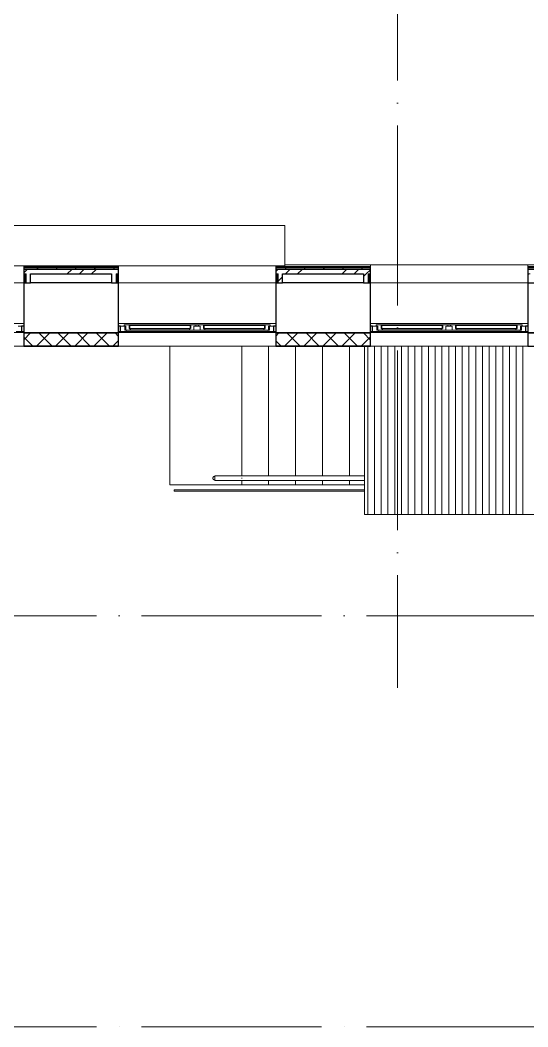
# Model space of a CAD drawing. Header units: millimetres. Extents: x -695119 to 412940, y -249585 to 622758.
# Drawn here: x 130020 to 135661, y 88365 to 99557 of the extents above; entities that cross this region are included whole.
import ezdxf

# ---------------------------------------------------------------- set-up
doc = ezdxf.new("R2010")
doc.units = ezdxf.units.MM
doc.linetypes.add('ADSK_Линия сетки', pattern=[25, 20, -2.5, 0, -2.5])
for name, color, linetype, lineweight in [('_ Окна', 252, 'Continuous', 30), ('Витраж', 252, 'Continuous', 9), ('Крыша', 252, 'Continuous', 9), ('Крыша штриховка', 252, 'Continuous', 9), ('Лестницы', 8, 'Continuous', 9), ('Ограждение', 8, 'Continuous', 9), ('Окна', 252, 'Continuous', 9), ('Оси', 252, 'Continuous', 9), ('Стены внутренние', 252, 'Continuous', 18), ('Стены наружные', 252, 'Continuous', 18), ('Стены штриховка', 7, 'Continuous', 9)]:
    doc.layers.add(name, color=color, linetype=linetype, lineweight=lineweight)

# ---------------------------------------------------------------- blocks, each defined once
blk = doc.blocks.new('1 этаж')
at = {"layer": '_ Окна', "color": 251, "lineweight": 18, "true_color": 0x636466}
for p, q in [((-44842, 14918), (-44783, 14918)), ((-44783, 14976), (-44821, 14976)), ((-44783, 14918), (-44783, 14976)), ((-43645, 14976), (-43683, 14976)), ((-43683, 14976), (-43683, 14918)), ((-43683, 14918), (-43623, 14918)), ((-43589, 14993), (-43645, 14993)), ((-43645, 14993), (-43645, 14976)), ((-43645, 14976), (-43625, 14976)), ((-43637, 14935), (-43637, 14976)), ((-43625, 14935), (-43637, 14935)), ((-43625, 14976), (-43625, 14935)), ((-43625, 14935), (-43574, 14935)), ((-43623, 14918), (-43619, 14935)), ((-43588, 14992), (-43589, 14993)), ((-43587, 14993), (-43588, 14992)), ((-43588, 14952), (-43588, 14984)), ((-43588, 14984), (-43570, 14984)), ((-43570, 14952), (-43588, 14952)), ((-43572, 14993), (-43587, 14993)), ((-43574, 14935), (-43570, 14952)), ((-43570, 14984), (-43572, 14993)), ((-42920, 14993), (-42923, 14984)), ((-42923, 14984), (-42905, 14984)), ((-42905, 14952), (-42923, 14952)), ((-42923, 14952), (-42918, 14935)), ((-42906, 14993), (-42920, 14993)), ((-42918, 14935), (-42868, 14935)), ((-42905, 14992), (-42906, 14993)), ((-42904, 14993), (-42905, 14992)), ((-42905, 14984), (-42905, 14952)), ((-42848, 14993), (-42904, 14993)), ((-42868, 14935), (-42868, 14976)), ((-42868, 14976), (-42848, 14976)), ((-42848, 14976), (-42848, 14993)), ((-42762, 14993), (-42818, 14993)), ((-42818, 14993), (-42818, 14976)), ((-42818, 14976), (-42798, 14976)), ((-42798, 14976), (-42798, 14935)), ((-42798, 14935), (-42747, 14935)), ((-42761, 14992), (-42762, 14993)), ((-42760, 14993), (-42761, 14992)), ((-42761, 14952), (-42761, 14984)), ((-42761, 14984), (-42743, 14984)), ((-42743, 14952), (-42761, 14952)), ((-42745, 14993), (-42760, 14993)), ((-42747, 14935), (-42743, 14952)), ((-42743, 14984), (-42745, 14993)), ((-42093, 14993), (-42096, 14984)), ((-42096, 14984), (-42078, 14984)), ((-42078, 14952), (-42096, 14952)), ((-42096, 14952), (-42091, 14935)), ((-42079, 14993), (-42093, 14993)), ((-42091, 14935), (-42041, 14935)), ((-42078, 14992), (-42079, 14993)), ((-42077, 14993), (-42078, 14992)), ((-42078, 14984), (-42078, 14952)), ((-42021, 14993), (-42077, 14993)), ((-42047, 14935), (-42042, 14918)), ((-42042, 14918), (-41983, 14918)), ((-42041, 14935), (-42041, 14976)), ((-42041, 14976), (-42021, 14976)), ((-42029, 14935), (-42041, 14935)), ((-42029, 14976), (-42029, 14935)), ((-42021, 14976), (-42021, 14993)), ((-41983, 14976), (-42021, 14976)), ((-41983, 14918), (-41983, 14976)), ((-40845, 14976), (-40883, 14976)), ((-40883, 14976), (-40883, 14918)), ((-40883, 14918), (-40823, 14918)), ((-40789, 14993), (-40845, 14993)), ((-40845, 14993), (-40845, 14976)), ((-40845, 14976), (-40825, 14976)), ((-40837, 14935), (-40837, 14976)), ((-40825, 14935), (-40837, 14935)), ((-40825, 14976), (-40825, 14935)), ((-40825, 14935), (-40774, 14935)), ((-40823, 14918), (-40819, 14935)), ((-40788, 14992), (-40789, 14993)), ((-40787, 14993), (-40788, 14992)), ((-40788, 14952), (-40788, 14984)), ((-40788, 14984), (-40770, 14984)), ((-40770, 14952), (-40788, 14952)), ((-40772, 14993), (-40787, 14993)), ((-40774, 14935), (-40770, 14952)), ((-40770, 14984), (-40772, 14993)), ((-40120, 14993), (-40123, 14984)), ((-40123, 14984), (-40105, 14984)), ((-40105, 14952), (-40123, 14952)), ((-40123, 14952), (-40118, 14935)), ((-40106, 14993), (-40120, 14993)), ((-40118, 14935), (-40068, 14935)), ((-40105, 14992), (-40106, 14993)), ((-40104, 14993), (-40105, 14992)), ((-40105, 14984), (-40105, 14952)), ((-40048, 14993), (-40104, 14993)), ((-40068, 14935), (-40068, 14976)), ((-40068, 14976), (-40048, 14976)), ((-40048, 14976), (-40048, 14993)), ((-39962, 14993), (-40018, 14993)), ((-40018, 14993), (-40018, 14976)), ((-40018, 14976), (-39998, 14976)), ((-39998, 14976), (-39998, 14935)), ((-39998, 14935), (-39947, 14935)), ((-39961, 14992), (-39962, 14993)), ((-39960, 14993), (-39961, 14992)), ((-39961, 14952), (-39961, 14984)), ((-39961, 14984), (-39943, 14984)), ((-39943, 14952), (-39961, 14952)), ((-39945, 14993), (-39960, 14993)), ((-39947, 14935), (-39943, 14952)), ((-39943, 14984), (-39945, 14993)), ((-39293, 14993), (-39296, 14984)), ((-39296, 14984), (-39278, 14984)), ((-39278, 14952), (-39296, 14952)), ((-39296, 14952), (-39291, 14935)), ((-39279, 14993), (-39293, 14993)), ((-39291, 14935), (-39241, 14935)), ((-39278, 14992), (-39279, 14993)), ((-39277, 14993), (-39278, 14992)), ((-39278, 14984), (-39278, 14952)), ((-39221, 14993), (-39277, 14993)), ((-39247, 14935), (-39242, 14918)), ((-39242, 14918), (-39183, 14918)), ((-39241, 14935), (-39241, 14976)), ((-39241, 14976), (-39221, 14976)), ((-39229, 14935), (-39241, 14935)), ((-39229, 14976), (-39229, 14935)), ((-39221, 14976), (-39221, 14993)), ((-39183, 14976), (-39221, 14976)), ((-39183, 14918), (-39183, 14976))]:
    blk.add_line(p, q, dxfattribs=at)
at = {"layer": '_ Окна', "color": 251, "true_color": 0x636466}
for p, q in [((-44758, 14976), (-44783, 14976)), ((-44783, 14976), (-44783, 14918)), ((-44783, 14918), (-44758, 14918)), ((-43683, 14976), (-43708, 14976)), ((-43708, 14918), (-43683, 14918)), ((-43683, 14918), (-43683, 14976)), ((-43585, 14984), (-43588, 14984)), ((-43588, 14984), (-43588, 14952)), ((-43588, 14952), (-43585, 14952)), ((-42908, 14984), (-43585, 14984)), ((-43585, 14984), (-43585, 14952)), ((-43585, 14952), (-43585, 14984)), ((-43585, 14952), (-42908, 14952)), ((-42908, 14952), (-42908, 14984)), ((-42908, 14984), (-42908, 14952)), ((-42905, 14984), (-42908, 14984)), ((-42908, 14952), (-42905, 14952)), ((-42905, 14952), (-42905, 14984)), ((-42758, 14984), (-42761, 14984)), ((-42761, 14984), (-42761, 14952)), ((-42761, 14952), (-42758, 14952)), ((-42081, 14984), (-42758, 14984)), ((-42758, 14984), (-42758, 14952)), ((-42758, 14952), (-42758, 14984)), ((-42758, 14952), (-42081, 14952)), ((-42081, 14952), (-42081, 14984)), ((-42081, 14984), (-42081, 14952)), ((-42078, 14984), (-42081, 14984)), ((-42081, 14952), (-42078, 14952)), ((-42078, 14952), (-42078, 14984)), ((-41958, 14976), (-41983, 14976)), ((-41983, 14976), (-41983, 14918)), ((-41983, 14918), (-41958, 14918)), ((-40883, 14976), (-40908, 14976)), ((-40908, 14918), (-40883, 14918)), ((-40883, 14918), (-40883, 14976)), ((-40785, 14984), (-40788, 14984)), ((-40788, 14984), (-40788, 14952)), ((-40788, 14952), (-40785, 14952)), ((-40108, 14984), (-40785, 14984)), ((-40785, 14984), (-40785, 14952)), ((-40785, 14952), (-40785, 14984)), ((-40785, 14952), (-40108, 14952)), ((-40108, 14952), (-40108, 14984)), ((-40108, 14984), (-40108, 14952)), ((-40105, 14984), (-40108, 14984)), ((-40108, 14952), (-40105, 14952)), ((-40105, 14952), (-40105, 14984)), ((-39958, 14984), (-39961, 14984)), ((-39961, 14984), (-39961, 14952)), ((-39961, 14952), (-39958, 14952)), ((-39281, 14984), (-39958, 14984)), ((-39958, 14984), (-39958, 14952)), ((-39958, 14952), (-39958, 14984)), ((-39958, 14952), (-39281, 14952)), ((-39281, 14952), (-39281, 14984)), ((-39281, 14984), (-39281, 14952)), ((-39278, 14984), (-39281, 14984)), ((-39281, 14952), (-39278, 14952)), ((-39278, 14952), (-39278, 14984)), ((-39158, 14976), (-39183, 14976)), ((-39183, 14976), (-39183, 14918)), ((-39183, 14918), (-39158, 14918))]:
    blk.add_line(p, q, dxfattribs=at)
at = {"layer": 'Витраж', "color": 251, "true_color": 0x636466}
for p, q in [((-43088, 13143), (-43088, 13158)), ((-43088, 13158), (-43005, 13158)), ((-43005, 13143), (-43088, 13143)), ((-43005, 13158), (-42905, 13158)), ((-42905, 13143), (-43005, 13143)), ((-42905, 13158), (-42805, 13158)), ((-42805, 13143), (-42905, 13143)), ((-42805, 13158), (-42705, 13158)), ((-42705, 13143), (-42805, 13143)), ((-42705, 13158), (-42605, 13158)), ((-42605, 13143), (-42705, 13143)), ((-42605, 13158), (-42505, 13158)), ((-42505, 13143), (-42605, 13143)), ((-42505, 13158), (-42405, 13158)), ((-42405, 13143), (-42505, 13143)), ((-42405, 13158), (-42305, 13158)), ((-42305, 13143), (-42405, 13143)), ((-42305, 13158), (-42205, 13158)), ((-42205, 13143), (-42305, 13143)), ((-42205, 13158), (-42105, 13158)), ((-42105, 13143), (-42205, 13143)), ((-42105, 13158), (-42005, 13158)), ((-42005, 13143), (-42105, 13143)), ((-42005, 13158), (-41905, 13158)), ((-41905, 13143), (-42005, 13143)), ((-41905, 13158), (-41805, 13158)), ((-41805, 13143), (-41905, 13143)), ((-41805, 13158), (-41705, 13158)), ((-41705, 13143), (-41805, 13143)), ((-41705, 13158), (-41605, 13158)), ((-41605, 13143), (-41705, 13143)), ((-41605, 13158), (-41505, 13158)), ((-41505, 13143), (-41605, 13143)), ((-41505, 13158), (-41405, 13158)), ((-41405, 13143), (-41505, 13143)), ((-41405, 13158), (-41305, 13158)), ((-41305, 13143), (-41405, 13143)), ((-41305, 13158), (-41205, 13158)), ((-41205, 13143), (-41305, 13143)), ((-41205, 13158), (-41105, 13158)), ((-41105, 13143), (-41205, 13143)), ((-41105, 13158), (-41005, 13158)), ((-41005, 13143), (-41105, 13143)), ((-41005, 13158), (-40973, 13158)), ((-40973, 13143), (-41005, 13143))]:
    blk.add_line(p, q, dxfattribs=at)
at = {"layer": 'Крыша', "color": 251, "true_color": 0x636466}
for p, q in [((-40973, 14754), (-37173, 14756)), ((-40973, 12883), (-40973, 14754)), ((-40973, 12883), (-37173, 12883))]:
    blk.add_line(p, q, dxfattribs=at)
at = {"layer": 'Крыша штриховка', "color": 251, "linetype": 'Continuous', "true_color": 0x636466}
for p, q in [((-40937, 12883), (-40937, 14754)), ((-40862, 12883), (-40862, 14754)), ((-40787, 12883), (-40787, 14754)), ((-40712, 12883), (-40712, 14754)), ((-40637, 12883), (-40637, 14754)), ((-40562, 12883), (-40562, 14754)), ((-40487, 12883), (-40487, 14754)), ((-40412, 12883), (-40412, 14754)), ((-40337, 12883), (-40337, 14754)), ((-40262, 12883), (-40262, 14754)), ((-40187, 12883), (-40187, 14754)), ((-40112, 12883), (-40112, 14754)), ((-40037, 12883), (-40037, 14754)), ((-39962, 12883), (-39962, 14754)), ((-39887, 12883), (-39887, 14755)), ((-39812, 12883), (-39812, 14755)), ((-39737, 12883), (-39737, 14755)), ((-39662, 12883), (-39662, 14755)), ((-39587, 12883), (-39587, 14755)), ((-39512, 12883), (-39512, 14755)), ((-39437, 12883), (-39437, 14755)), ((-39362, 12883), (-39362, 14755)), ((-39287, 12883), (-39287, 14755)), ((-39212, 12883), (-39212, 14755))]:
    blk.add_line(p, q, dxfattribs=at)
at = {"layer": 'Лестницы', "color": 251, "true_color": 0x636466}
for p, q in [((-43138, 14756), (-43138, 13213)), ((-42338, 13313), (-42338, 14756)), ((-42338, 13313), (-42338, 14756)), ((-42038, 13313), (-42038, 14756)), ((-42038, 13313), (-42038, 14756)), ((-41738, 13313), (-41738, 14756)), ((-41738, 13313), (-41738, 14756)), ((-41438, 13313), (-41438, 14756)), ((-41438, 13313), (-41438, 14756)), ((-41138, 13313), (-41138, 14756)), ((-41138, 13313), (-41138, 14756)), ((-40838, 14754), (-40838, 14756)), ((-40838, 14754), (-40838, 14756)), ((-40538, 14754), (-40538, 14756)), ((-40538, 14754), (-40538, 14756)), ((-40238, 14754), (-40238, 14756)), ((-40238, 14754), (-40238, 14756)), ((-39938, 14754), (-39938, 14756)), ((-39938, 14754), (-39938, 14756)), ((-39638, 14755), (-39638, 14756)), ((-39638, 14755), (-39638, 14756)), ((-43138, 13213), (-42338, 13213)), ((-42338, 13213), (-42338, 13263)), ((-42338, 13213), (-42338, 13263)), ((-42038, 13213), (-42338, 13213)), ((-42038, 13213), (-42038, 13263)), ((-42038, 13213), (-42038, 13263)), ((-41738, 13213), (-42038, 13213)), ((-41738, 13213), (-41738, 13263)), ((-41738, 13213), (-41738, 13263)), ((-41438, 13213), (-41738, 13213)), ((-41438, 13213), (-41438, 13263)), ((-41438, 13213), (-41438, 13263)), ((-41138, 13213), (-41438, 13213)), ((-41138, 13213), (-41138, 13263)), ((-41138, 13213), (-41138, 13263)), ((-40973, 13213), (-41138, 13213))]:
    blk.add_line(p, q, dxfattribs=at)
at = {"layer": 'Ограждение', "color": 251, "true_color": 0x636466}
for p, q in [((-41858, 16098), (-46608, 16098)), ((-41858, 16098), (-41858, 15648)), ((-41858, 15648), (-46608, 15648)), ((-44758, 15648), (-44758, 15638)), ((-43708, 15638), (-43708, 15648)), ((-41958, 15648), (-41958, 15638)), ((-41858, 15658), (-36033, 15658)), ((-40908, 15638), (-40908, 15658)), ((-40908, 15658), (-39158, 15658)), ((-39158, 15658), (-39158, 15638)), ((-46508, 15458), (-44758, 15458)), ((-43708, 15458), (-41958, 15458)), ((-40908, 15458), (-39158, 15458)), ((-46508, 15008), (-44758, 15008)), ((-43708, 15008), (-41958, 15008)), ((-40908, 15008), (-39158, 15008)), ((-42345, 13313), (-42638, 13313)), ((-42638, 13263), (-42638, 13313)), ((-42338, 13313), (-42638, 13313)), ((-42638, 13291), (-42638, 13286)), ((-42638, 13263), (-42345, 13263)), ((-42338, 13263), (-42638, 13263)), ((-40973, 13313), (-42345, 13313)), ((-42345, 13263), (-40973, 13263)), ((-40973, 13313), (-42338, 13313)), ((-40973, 13263), (-42338, 13263))]:
    blk.add_line(p, q, dxfattribs=at)
at = {"layer": 'Ограждение', "color": 251, "true_color": 0x636466, "flags": 128}
for points in [[(-42658, 13288), (-42658, 13289), (-42658, 13290), (-42658, 13291), (-42658, 13291), (-42657, 13292), (-42657, 13293), (-42657, 13294), (-42657, 13295), (-42657, 13295), (-42656, 13296), (-42656, 13297), (-42656, 13298), (-42655, 13298), (-42655, 13299), (-42654, 13300), (-42654, 13300), (-42653, 13301), (-42653, 13301), (-42652, 13302), (-42652, 13303), (-42651, 13303), (-42651, 13304), (-42650, 13304), (-42649, 13305), (-42649, 13305), (-42648, 13306), (-42647, 13306), (-42647, 13306), (-42646, 13307), (-42645, 13307), (-42644, 13307), (-42644, 13307), (-42643, 13308), (-42642, 13308), (-42641, 13308), (-42640, 13308), (-42640, 13308), (-42639, 13308), (-42638, 13308), (-42638, 13308)], [(-42638, 13268), (-42639, 13268), (-42639, 13268), (-42640, 13268), (-42641, 13269), (-42642, 13269), (-42643, 13269), (-42643, 13269), (-42644, 13269), (-42645, 13270), (-42646, 13270), (-42646, 13270), (-42647, 13271), (-42648, 13271), (-42648, 13271), (-42649, 13272), (-42650, 13272), (-42650, 13273), (-42651, 13273), (-42652, 13274), (-42652, 13274), (-42653, 13275), (-42653, 13276), (-42654, 13276), (-42654, 13277), (-42655, 13277), (-42655, 13278), (-42655, 13279), (-42656, 13280), (-42656, 13280), (-42656, 13281), (-42657, 13282), (-42657, 13283), (-42657, 13283), (-42657, 13284), (-42658, 13285), (-42658, 13286), (-42658, 13286), (-42658, 13287), (-42658, 13288), (-42658, 13288)]]:
    blk.add_lwpolyline(points, dxfattribs=at)
at = {"layer": 'Ограждение', "color": 251, "true_color": 0x636466}
blk.add_open_spline([(-42338, 13290), (-42338, 13290), (-42338, 13288), (-42338, 13287), (-42338, 13286)], degree=3, dxfattribs=at)
at = {"layer": 'Окна', "color": 251, "true_color": 0x636466}
for p, q in [((-43623, 14918), (-42042, 14918)), ((-43587, 14993), (-43589, 14993)), ((-43574, 14935), (-42918, 14935)), ((-42920, 14993), (-43572, 14993)), ((-42904, 14993), (-42906, 14993)), ((-42798, 14935), (-42868, 14935)), ((-42848, 14993), (-42818, 14993)), ((-42818, 14976), (-42848, 14976)), ((-42760, 14993), (-42762, 14993)), ((-42747, 14935), (-42091, 14935)), ((-42093, 14993), (-42745, 14993)), ((-42077, 14993), (-42079, 14993)), ((-40823, 14918), (-39242, 14918)), ((-40787, 14993), (-40789, 14993)), ((-40774, 14935), (-40118, 14935)), ((-40120, 14993), (-40772, 14993)), ((-40104, 14993), (-40106, 14993)), ((-39998, 14935), (-40068, 14935)), ((-40048, 14993), (-40018, 14993)), ((-40018, 14976), (-40048, 14976)), ((-39960, 14993), (-39962, 14993)), ((-39947, 14935), (-39291, 14935)), ((-39293, 14993), (-39945, 14993)), ((-39277, 14993), (-39279, 14993))]:
    blk.add_line(p, q, dxfattribs=at)
at = {"layer": 'Оси', "color": 251, "linetype": 'ADSK_Линия сетки', "ltscale": 100, "true_color": 0x636466}
for p, q in [((-40608, 32209), (-40608, 10958)), ((-808, 15458), (-72530, 15458)), ((-26450, 11758), (-72530, 11758)), ((-26450, 7188), (-72530, 7188))]:
    blk.add_line(p, q, dxfattribs=at)
at = {"layer": 'Стены внутренние', "color": 251, "lineweight": 30, "true_color": 0x636466}
for p, q in [((-44758, 15458), (-44758, 14908)), ((-43783, 15458), (-44683, 15458)), ((-43708, 14908), (-43708, 15458)), ((-41958, 15458), (-41958, 14908)), ((-40983, 15458), (-41883, 15458)), ((-40908, 14908), (-40908, 15458)), ((-39158, 15458), (-39158, 14908)), ((-44758, 14908), (-43708, 14908)), ((-44758, 14898), (-44758, 14756)), ((-43708, 14756), (-43708, 14898)), ((-41958, 14908), (-40908, 14908)), ((-41958, 14898), (-41958, 14756)), ((-40908, 14756), (-40908, 14898)), ((-39158, 14908), (-38088, 14908)), ((-39158, 14898), (-39158, 14756)), ((-44758, 14756), (-43708, 14756)), ((-41958, 14756), (-40908, 14756)), ((-39158, 14756), (-38088, 14756))]:
    blk.add_line(p, q, dxfattribs=at)
at = {"layer": 'Стены внутренние', "color": 251, "true_color": 0x636466}
for p, q in [((-44758, 14908), (-46508, 14908)), ((-41958, 14908), (-43708, 14908)), ((-39158, 14908), (-40908, 14908)), ((-44758, 14756), (-46508, 14756)), ((-41958, 14756), (-43708, 14756)), ((-39158, 14756), (-40908, 14756))]:
    blk.add_line(p, q, dxfattribs=at)
at = {"layer": 'Стены внутренние', "color": 251, "linetype": 'Continuous', "lineweight": 9, "true_color": 0x636466}
for p, q in [((-44756, 14897), (-44758, 14893)), ((-44756, 14829), (-44687, 14898)), ((-44614, 14758), (-44474, 14898)), ((-44449, 14758), (-44589, 14898)), ((-44402, 14758), (-44262, 14898)), ((-44237, 14758), (-44377, 14898)), ((-44190, 14758), (-44050, 14898)), ((-44024, 14758), (-44164, 14898)), ((-43978, 14758), (-43838, 14898)), ((-43812, 14758), (-43952, 14898)), ((-43710, 14868), (-43740, 14898)), ((-41956, 14871), (-41929, 14898)), ((-41857, 14758), (-41717, 14898)), ((-41691, 14758), (-41831, 14898)), ((-41645, 14758), (-41505, 14898)), ((-41479, 14758), (-41619, 14898)), ((-41432, 14758), (-41292, 14898)), ((-41267, 14758), (-41407, 14898)), ((-41220, 14758), (-41080, 14898)), ((-41055, 14758), (-41195, 14898)), ((-40910, 14826), (-40982, 14898)), ((-44661, 14758), (-44756, 14853)), ((-43766, 14758), (-43710, 14814)), ((-43708, 14883), (-43710, 14879)), ((-41956, 14804), (-41958, 14808)), ((-41903, 14758), (-41956, 14811)), ((-41008, 14758), (-40910, 14857)), ((-44718, 14758), (-44719, 14756)), ((-43897, 14758), (-43898, 14756)), ((-41459, 14756), (-41460, 14758)), ((-41081, 14758), (-41083, 14756))]:
    blk.add_line(p, q, dxfattribs=at)
at = {"layer": 'Стены наружные', "color": 251, "lineweight": 30, "true_color": 0x636466}
for p, q in [((-43708, 15638), (-44758, 15638)), ((-44758, 15638), (-44758, 15458)), ((-44683, 15558), (-43783, 15558)), ((-44683, 15458), (-44683, 15558)), ((-43783, 15558), (-43783, 15458)), ((-43708, 15458), (-43708, 15638)), ((-40908, 15638), (-41958, 15638)), ((-41958, 15638), (-41958, 15458)), ((-41883, 15558), (-40983, 15558)), ((-41883, 15458), (-41883, 15558)), ((-40983, 15558), (-40983, 15458)), ((-40908, 15458), (-40908, 15638)), ((-38088, 15638), (-39158, 15638)), ((-39158, 15638), (-39158, 15458)), ((-44758, 15458), (-44683, 15458)), ((-43783, 15458), (-43708, 15458)), ((-41958, 15458), (-41883, 15458)), ((-40983, 15458), (-40908, 15458)), ((-39158, 15458), (-39083, 15458)), ((-44758, 14908), (-44758, 14898)), ((-43708, 14898), (-43708, 14908)), ((-41958, 14908), (-41958, 14898)), ((-40908, 14898), (-40908, 14908)), ((-39158, 14908), (-39158, 14898))]:
    blk.add_line(p, q, dxfattribs=at)
at = {"layer": 'Стены наружные', "color": 251, "linetype": 'Continuous', "lineweight": 9, "true_color": 0x636466}
for p, q in [((-44758, 15570), (-44720, 15608)), ((-44613, 15608), (-44600, 15621)), ((-44600, 15621), (-44588, 15633)), ((-44588, 15633), (-44583, 15638)), ((-44401, 15608), (-44388, 15621)), ((-44388, 15621), (-44376, 15633)), ((-44276, 15558), (-44226, 15608)), ((-44189, 15608), (-44176, 15621)), ((-44176, 15621), (-44164, 15633)), ((-44164, 15633), (-44159, 15638)), ((-44141, 15558), (-44091, 15608)), ((-44006, 15558), (-43956, 15608)), ((-43977, 15608), (-43964, 15621)), ((-43964, 15621), (-43952, 15633)), ((-43764, 15608), (-43752, 15621)), ((-43752, 15621), (-43739, 15633)), ((-43739, 15633), (-43734, 15638)), ((-41958, 15587), (-41936, 15608)), ((-41855, 15608), (-41843, 15621)), ((-41851, 15558), (-41801, 15608)), ((-41843, 15621), (-41830, 15633)), ((-41716, 15558), (-41666, 15608)), ((-41643, 15608), (-41631, 15621)), ((-41631, 15621), (-41618, 15633)), ((-41618, 15633), (-41613, 15638)), ((-41431, 15608), (-41419, 15621)), ((-41419, 15621), (-41406, 15633)), ((-41223, 15558), (-41173, 15608)), ((-41219, 15608), (-41206, 15621)), ((-41206, 15621), (-41194, 15633)), ((-41194, 15633), (-41189, 15638)), ((-41088, 15558), (-41038, 15608)), ((-41007, 15608), (-40994, 15621)), ((-40994, 15621), (-40982, 15633)), ((-40983, 15528), (-40953, 15558)), ((-40953, 15558), (-40908, 15603)), ((-39158, 15548), (-39148, 15558)), ((-44758, 15463), (-44745, 15476)), ((-44745, 15476), (-44733, 15488)), ((-41958, 15506), (-41945, 15518)), ((-41945, 15518), (-41933, 15531)), ((-41933, 15477), (-41883, 15527)), ((-40933, 15470), (-40920, 15483)), ((-40920, 15483), (-40908, 15495))]:
    blk.add_line(p, q, dxfattribs=at)
at = {"layer": 'Стены штриховка', "color": 251, "true_color": 0x636466}
for p, q in [((-44758, 15633), (-43708, 15633)), ((-43708, 15621), (-44758, 15621)), ((-43708, 15608), (-44758, 15608)), ((-44733, 15558), (-44758, 15558)), ((-44745, 15458), (-44745, 15558)), ((-44733, 15458), (-44733, 15558)), ((-43733, 15458), (-43733, 15558)), ((-43708, 15558), (-43733, 15558)), ((-43720, 15458), (-43720, 15558)), ((-41958, 15633), (-40908, 15633)), ((-40908, 15621), (-41958, 15621)), ((-40908, 15608), (-41958, 15608)), ((-41933, 15558), (-41958, 15558)), ((-41945, 15458), (-41945, 15558)), ((-41933, 15458), (-41933, 15558)), ((-40933, 15458), (-40933, 15558)), ((-40908, 15558), (-40933, 15558)), ((-40920, 15458), (-40920, 15558)), ((-39158, 15633), (-38088, 15633)), ((-38088, 15621), (-39158, 15621)), ((-38088, 15608), (-39158, 15608)), ((-39133, 15558), (-39158, 15558)), ((-43708, 14898), (-44758, 14898)), ((-44756, 14758), (-44756, 14898)), ((-43710, 14898), (-43710, 14758)), ((-40908, 14898), (-41958, 14898)), ((-41956, 14758), (-41956, 14898)), ((-40910, 14898), (-40910, 14758)), ((-38088, 14898), (-39158, 14898)), ((-43710, 14758), (-44756, 14758)), ((-40910, 14758), (-41956, 14758))]:
    blk.add_line(p, q, dxfattribs=at)

msp = doc.modelspace()

# ---------------------------------------------------------------- block references
msp.add_blockref('1 этаж', (174819.19, 81176.937))

doc.saveas('drawing.dxf')
